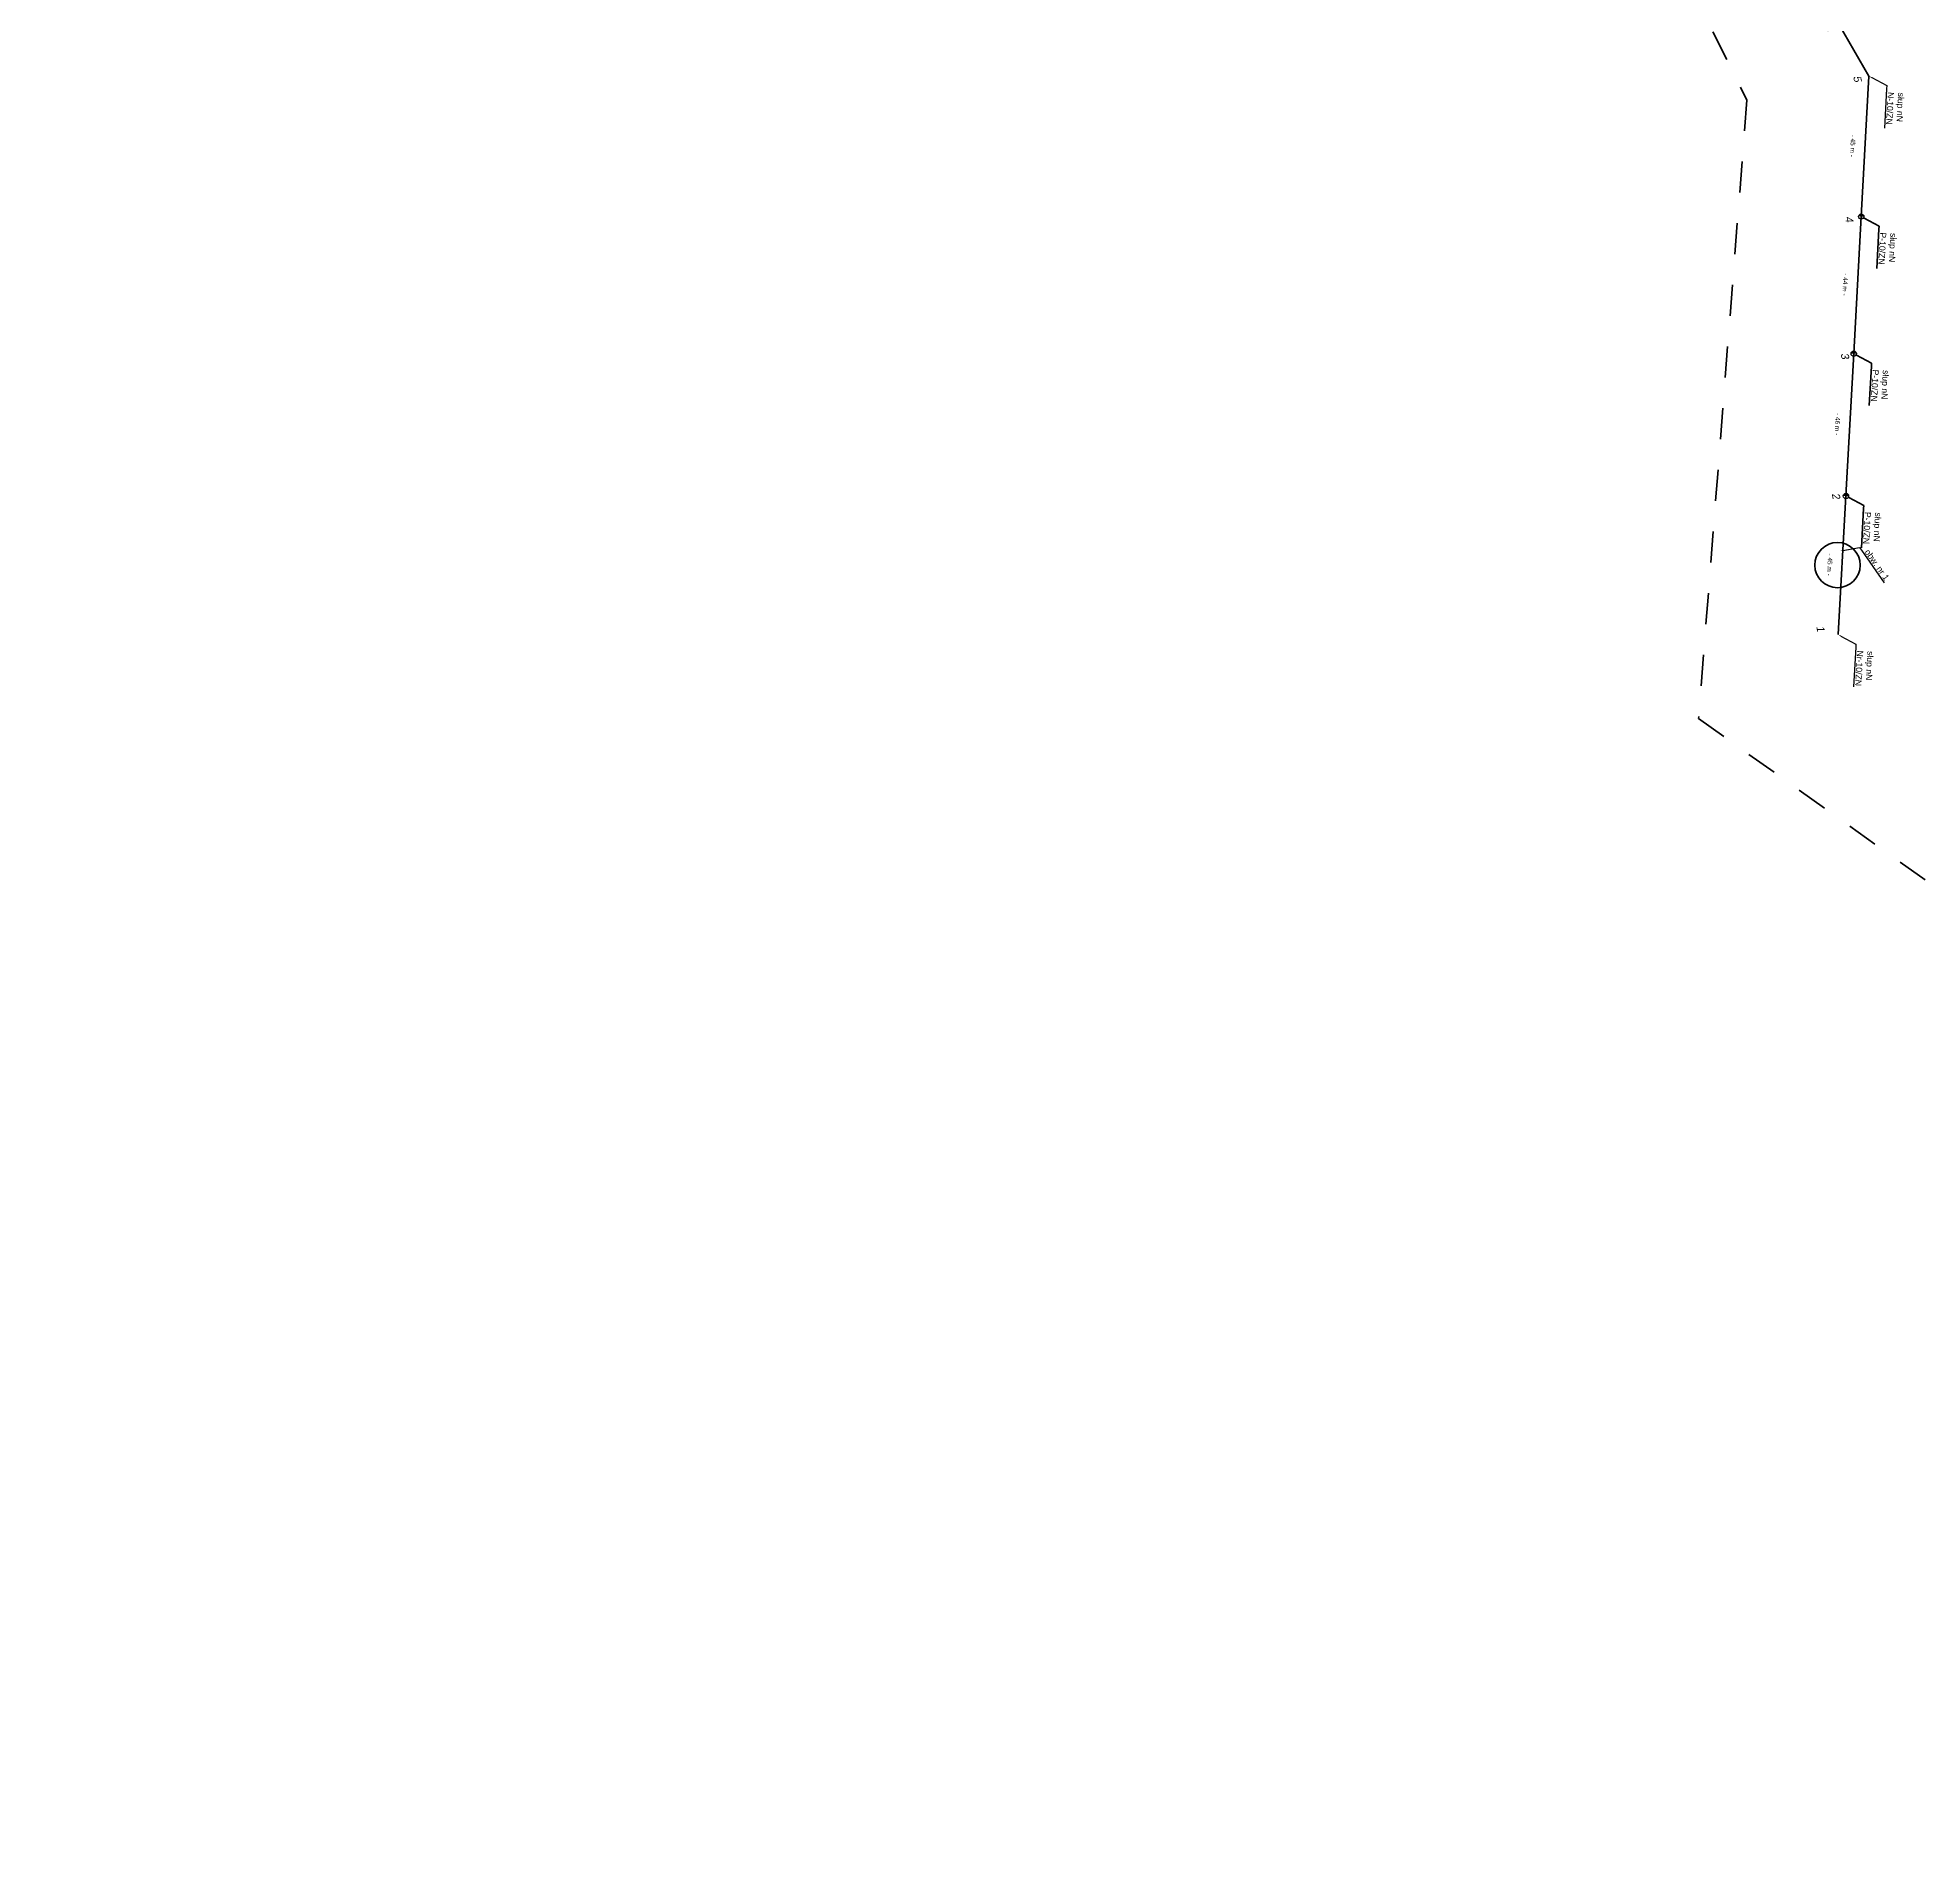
# Model space of a CAD drawing. Header units: millimetres. Extents: x 7544082 to 7550437, y 5805495 to 5809135.
# Drawn here: x 7546707 to 7547317, y 5806214 to 5806802 of the extents above; entities that cross this region are included whole.
import ezdxf
from ezdxf import colors
from ezdxf.entities.mleader import LeaderData, LeaderLine
from ezdxf.math import Vec2, Vec3

# ---------------------------------------------------------------- set-up
doc = ezdxf.new("R2010")
doc.units = ezdxf.units.MM
doc.linetypes.add('4002', pattern=[2, 1, -1])
doc.layers.add('!tele', color=30, linetype='Continuous', lineweight=50, plot=False)
for name, color, linetype, lineweight in [('!trafo', 6, '4002', 50), ('_numery', 7, 'Continuous', 40), ('_PRZEWIESZENIA', 6, 'Continuous', 50)]:
    doc.layers.add(name, color=color, linetype=linetype, lineweight=lineweight)
doc.layers.add('_MM opisy', color=7, linetype='Continuous')
doc.layers.add('_MM slupy', color=5, linetype='Continuous')
doc.layers.add('DIM', color=7, linetype='Continuous', plot=False)
doc.styles.get("Standard").update_dxf_attribs({"font": 'arial.ttf'})
doc.dimstyles.new('opis linie', dxfattribs={"dimtxt": 1.5, "dimasz": 0.18, "dimexe": 0.18, "dimexo": 0.0625, "dimgap": 2.5, "dimtad": 4, "dimdec": 0, "dimzin": 0, "dimdsep": 46, "dimtxsty": 'Standard', "dimcen": 0.09, "dimse1": 1, "dimse2": 1, "dimsd1": 1, "dimsd2": 1, "dimclrt": 256, "dimadec": 0, "dimazin": 0, "dimtfac": 1, "dimtdec": 0, "dimtofl": 0, "dimtmove": 0, "dimatfit": 3, "dimfxl": 1, "dimtfill": 1, "dimtolj": 1, "dimtzin": 0, "dimarcsym": 0})

# ---------------------------------------------------------------- blocks, each defined once
blk = doc.blocks.new('ZN')
at = {"layer": '_MM slupy', "transparency": 33554687}
h = blk.add_hatch(color=256, dxfattribs=at)
h.dxf.hatch_style = 1
h.paths.add_polyline_path([(0, -0.86), (0, 0.86, 1)])
at = {"layer": '_MM slupy'}
blk.add_circle((0, 0), 0.857, dxfattribs=at)
blk = doc.blocks.new('*D317')
at = {"layer": 'Defpoints', "color": 0}
for p in [(7547276.64, 5806829.05), (7547298.67, 5806789.35), (7547299.32, 5806789.72)]:
    blk.add_point(p, dxfattribs=at)
at = {"layer": 'DIM', "insert": (7547284.51, 5806807.38), "char_height": 1.5, "attachment_point": 5, "rotation": 299.9622, "bg_fill": 3, "box_fill_scale": 1.1, "bg_fill_color": 9, "bg_fill_true_color": 13158600, "bg_fill_transparency": 0}
blk.add_mtext('\\A1;- 45 m -', dxfattribs=at)
blk = doc.blocks.new('*D379')
at = {"layer": 'Defpoints', "color": 0}
for p in [(7547299.32, 5806789.68), (7547296.09, 5806744.36), (7547296.84, 5806744.32)]:
    blk.add_point(p, dxfattribs=at)
at = {"layer": 'DIM', "insert": (7547294.07, 5806767.22), "char_height": 1.5, "attachment_point": 5, "rotation": 266.86762, "bg_fill": 3, "box_fill_scale": 1.1, "bg_fill_color": 9, "bg_fill_true_color": 13158600, "bg_fill_transparency": 0}
blk.add_mtext('\\A1;- 45 m -', dxfattribs=at)
blk = doc.blocks.new('*D380')
at = {"layer": 'Defpoints', "color": 0}
for p in [(7547296.84, 5806744.32), (7547293.66, 5806700.02), (7547294.41, 5806699.98)]:
    blk.add_point(p, dxfattribs=at)
at = {"layer": 'DIM', "insert": (7547291.63, 5806722.37), "char_height": 1.5, "attachment_point": 5, "rotation": 266.86762, "bg_fill": 3, "box_fill_scale": 1.1, "bg_fill_color": 9, "bg_fill_true_color": 13158600, "bg_fill_transparency": 0}
blk.add_mtext('\\A1;- 44 m -', dxfattribs=at)
blk = doc.blocks.new('*D381')
at = {"layer": 'Defpoints', "color": 0}
for p in [(7547294.41, 5806699.98), (7547291.14, 5806653.99), (7547291.89, 5806653.95)]:
    blk.add_point(p, dxfattribs=at)
at = {"layer": 'DIM', "insert": (7547289.14, 5806677.18), "char_height": 1.5, "attachment_point": 5, "rotation": 266.86762, "bg_fill": 3, "box_fill_scale": 1.1, "bg_fill_color": 9, "bg_fill_true_color": 13158600, "bg_fill_transparency": 0}
blk.add_mtext('\\A1;- 46 m -', dxfattribs=at)
blk = doc.blocks.new('*D382')
at = {"layer": 'Defpoints', "color": 0}
for p in [(7547291.89, 5806653.95), (7547288.65, 5806609.17), (7547289.39, 5806609.13)]:
    blk.add_point(p, dxfattribs=at)
at = {"layer": 'DIM', "insert": (7547286.64, 5806631.76), "char_height": 1.5, "attachment_point": 5, "rotation": 266.81341, "bg_fill": 3, "box_fill_scale": 1.1, "bg_fill_color": 9, "bg_fill_true_color": 13158600, "bg_fill_transparency": 0}
blk.add_mtext('\\A1;- 45 m -', dxfattribs=at)
blk = doc.blocks.new('q')
at = {"layer": '_MM slupy'}
blk.add_blockref('ZN', (0, 0), dxfattribs=at)
at = {"layer": '_MM opisy'}
ml = blk.add_multileader_mtext('Standard', dxfattribs=at)
ml.set_content('\\pxql;słup nN\\PP-10/ZN', color=256)
ml.set_leader_properties()
ml.build(insert=Vec2(0, 0))
ml.multileader.update_dxf_attribs({"has_text_frame": 1, "text_left_attachment_type": 5, "text_right_attachment_type": 5, "dogleg_length": 1, "arrow_head_size": 1})
ctx = ml.context
ctx.base_point, ctx.char_height, ctx.arrow_head_size, ctx.landing_gap_size, ctx.plane_origin = Vec3(3.75, 5.9), 2, 1, 1, Vec3(1.72, -1.42)
ctx.left_attachment, ctx.right_attachment = 5, 5
notes = []
notes.append((ctx, [(0, (1, 1, 0), (2.75, 5.9), (1, 0), 1, [(0, [(0, 0), (2.75, 5.9)], 0, [])])]))
ctx.mtext.insert, ctx.mtext.flow_direction = Vec3(4.75, 11.7), 5
ctx.mtext.has_bg_fill, ctx.mtext.bg_color, ctx.mtext.bg_scale_factor, ctx.mtext.bg_transparency, ctx.mtext.use_window_bg_color = 1, -1023410175, 1, 0, 1
for ctx, leaders in notes:
    for number, flags, end, landing, length, lines in leaders:
        leader = LeaderData()
        leader.index, (leader.has_last_leader_line, leader.has_dogleg_vector, leader.attachment_direction) = number, flags
        leader.last_leader_point, leader.dogleg_vector, leader.dogleg_length = Vec3(end), Vec3(landing), length
        for number, points, colour, breaks in lines:
            line = LeaderLine()
            line.index, line.vertices, line.color, line.breaks = number, Vec3.list(points), colors.encode_raw_color(colour), breaks
            leader.lines.append(line)
        ctx.leaders.append(leader)

msp = doc.modelspace()

# ---------------------------------------------------------------- linework, layer by layer
at = {"layer": '!tele', "elevation": 128.39}
for points in [[(7546753, 5807364.54), (7546789.8, 5807342.99), (7546826.37, 5807322.07), (7546858.1, 5807303.47), (7546890.33, 5807282.98), (7546919.55, 5807253.69), (7546951.96, 5807219.03), (7546982.28, 5807186.48), (7547015.93, 5807152.6), (7547051.12, 5807122.23), (7547086.27, 5807093.58), (7547120.66, 5807066), (7547158.85, 5807035.02), (7547173.19, 5807009.18), (7547193.07, 5806974.33), (7547210.83, 5806943.6), (7547227.68, 5806914.28), (7547251.74, 5806872.22), (7547276.64, 5806829.05), (7547299.32, 5806789.72), (7547299.32, 5806789.68)], [(7547299.32, 5806789.68), (7547296.84, 5806744.32), (7547294.41, 5806699.98), (7547291.89, 5806653.95), (7547289.39, 5806609.13)]]:
    msp.add_lwpolyline(points, dxfattribs=at)
at = {"layer": '!trafo', "ltscale": 10}
msp.add_lwpolyline([(7546747.54, 5807433.55), (7546707.13, 5807334.94), (7547051.46, 5807071.49), (7547150.64, 5807000.95), (7547259.86, 5806782.01), (7547244.22, 5806581.99), (7547760.47, 5806214.35), (7547791.76, 5806291.46), (7547331.38, 5806646.8), (7547319.09, 5806843.46), (7547208.46, 5807050.19), (7546929.11, 5807322.84)], close=True, dxfattribs=at)

# ---------------------------------------------------------------- next in the draw order: block references
at = {"layer": '!tele'}
for p, rotation in [((7547296.84, 5806744.32), 266.8676185317591), ((7547294.41, 5806699.98), 266.8676185321074), ((7547291.89, 5806653.95), 266.8134115662842)]:
    msp.add_blockref('q', p, dxfattribs=dict(at, rotation=rotation))

# ---------------------------------------------------------------- next in the draw order: leaders
at = {"layer": '_MM opisy'}
ml = msp.add_multileader_mtext('Standard', dxfattribs=at)
ml.set_content('\\pxql;słup nN\\PN-10/ZN', color=256)
ml.set_leader_properties()
ml.build(insert=Vec2(0, 0))
ml.multileader.update_dxf_attribs({"has_text_frame": 1, "text_left_attachment_type": 5, "text_right_attachment_type": 5, "dogleg_length": 1, "arrow_head_size": 1})
ctx = ml.context
ctx.base_point, ctx.char_height, ctx.arrow_head_size, ctx.landing_gap_size, ctx.plane_origin, ctx.plane_x_axis, ctx.plane_y_axis = Vec3(7547305.01, 5806785.65), 2, 1, 1, Vec3(7547297.81, 5806788.08), Vec3(-0.054643, -0.998506), Vec3(0.998506, -0.054643)
ctx.left_attachment, ctx.right_attachment = 5, 5
notes = []
notes.append((ctx, [(0, (1, 1, 0), (7547305.06, 5806786.65), (-0.054643, -0.998506), 1, [(0, [(7547299.32, 5806789.72), (7547305.06, 5806786.65)], 0, [])])]))
ctx.mtext.insert, ctx.mtext.text_direction, ctx.mtext.flow_direction = Vec3(7547310.75, 5806784.33), Vec3(-0.054643, -0.998506), 5
ctx.mtext.has_bg_fill, ctx.mtext.bg_color, ctx.mtext.bg_scale_factor, ctx.mtext.bg_transparency, ctx.mtext.use_window_bg_color = 1, -1023410175, 1, 0, 1
ml = msp.add_multileader_mtext('Standard', dxfattribs=at)
ml.set_content('\\pxql;słup nN\\PNr-10/ZN', color=256)
ml.set_leader_properties()
ml.build(insert=Vec2(0, 0))
ml.multileader.update_dxf_attribs({"has_text_frame": 1, "text_left_attachment_type": 5, "text_right_attachment_type": 5, "dogleg_length": 1, "arrow_head_size": 1})
ctx = ml.context
ctx.base_point, ctx.char_height, ctx.arrow_head_size, ctx.landing_gap_size, ctx.plane_origin, ctx.plane_x_axis, ctx.plane_y_axis = Vec3(7547295.08, 5806605.05), 2, 1, 1, Vec3(7547287.88, 5806607.49), Vec3(-0.055588, -0.998454), Vec3(0.998454, -0.055588)
ctx.left_attachment, ctx.right_attachment = 5, 5
notes.append((ctx, [(0, (1, 1, 0), (7547295.13, 5806606.05), (-0.055588, -0.998454), 1, [(0, [(7547289.39, 5806609.13), (7547295.13, 5806606.05)], 0, [])])]))
ctx.mtext.insert, ctx.mtext.text_direction, ctx.mtext.flow_direction = Vec3(7547300.82, 5806603.73), Vec3(-0.055588, -0.998454), 5
ctx.mtext.has_bg_fill, ctx.mtext.bg_color, ctx.mtext.bg_scale_factor, ctx.mtext.bg_transparency, ctx.mtext.use_window_bg_color = 1, -1023410175, 1, 0, 1
for ctx, leaders in notes:
    for number, flags, end, landing, length, lines in leaders:
        leader = LeaderData()
        leader.index, (leader.has_last_leader_line, leader.has_dogleg_vector, leader.attachment_direction) = number, flags
        leader.last_leader_point, leader.dogleg_vector, leader.dogleg_length = Vec3(end), Vec3(landing), length
        for number, points, colour, breaks in lines:
            line = LeaderLine()
            line.index, line.vertices, line.color, line.breaks = number, Vec3.list(points), colors.encode_raw_color(colour), breaks
            leader.lines.append(line)
        ctx.leaders.append(leader)

# ---------------------------------------------------------------- next in the draw order: dimensions: what is measured, and where the dimension line sits
at = {"layer": 'DIM'}
dim = msp.add_aligned_dim(p1=(7547276.64, 5806829.05), p2=(7547299.32, 5806789.72), distance=-0.75, dimstyle='opis linie', override={"dimpost": '- <> m -'}, dxfattribs=at)
dim.commit()
dim.dimension.update_dxf_attribs({"geometry": '*D317', "text_midpoint": (7547284.51, 5806807.38)})

# ---------------------------------------------------------------- next in the draw order: leaders
at = {"layer": '_MM opisy', "color": 1}
ml = msp.add_multileader_mtext('Standard', dxfattribs=at)
ml.set_content('\\pxql;obw. nr 1', color=1)
ml.set_leader_properties()
ml.build(insert=Vec2(0, 0))
ml.multileader.update_dxf_attribs({"has_text_frame": 1, "text_left_attachment_type": 5, "text_right_attachment_type": 5, "dogleg_length": 1, "arrow_head_size": 1})
ctx = ml.context
ctx.base_point, ctx.char_height, ctx.arrow_head_size, ctx.landing_gap_size, ctx.plane_origin, ctx.plane_x_axis, ctx.plane_y_axis = Vec3(7547296.88, 5806636.42), 2, 1, 1, Vec3(7547289.71, 5806633.89), Vec3(0.573356, -0.819306), Vec3(0.819306, 0.573356)
ctx.left_attachment, ctx.right_attachment = 5, 5
notes = []
notes.append((ctx, [(0, (1, 1, 0), (7547296.3, 5806637.24), (0.573356, -0.819306), 1, [(0, [(7547289.89, 5806636.11), (7547296.3, 5806637.24)], 0, [])])]))
ctx.mtext.insert, ctx.mtext.text_direction, ctx.mtext.flow_direction = Vec3(7547299.45, 5806637), Vec3(0.573356, -0.819306), 5
ctx.mtext.has_bg_fill, ctx.mtext.bg_color, ctx.mtext.bg_scale_factor, ctx.mtext.bg_transparency, ctx.mtext.use_window_bg_color = 1, -1023410175, 1, 0, 1
for ctx, leaders in notes:
    for number, flags, end, landing, length, lines in leaders:
        leader = LeaderData()
        leader.index, (leader.has_last_leader_line, leader.has_dogleg_vector, leader.attachment_direction) = number, flags
        leader.last_leader_point, leader.dogleg_vector, leader.dogleg_length = Vec3(end), Vec3(landing), length
        for number, points, colour, breaks in lines:
            line = LeaderLine()
            line.index, line.vertices, line.color, line.breaks = number, Vec3.list(points), colors.encode_raw_color(colour), breaks
            leader.lines.append(line)
        ctx.leaders.append(leader)

# ---------------------------------------------------------------- next in the draw order: dimensions: what is measured, and where the dimension line sits
at = {"layer": 'DIM'}
dim = msp.add_aligned_dim(p1=(7547299.32, 5806789.68), p2=(7547296.84, 5806744.32), distance=-0.75, dimstyle='opis linie', override={"dimpost": '- <> m -'}, dxfattribs=at)
dim.commit()
dim.dimension.update_dxf_attribs({"geometry": '*D379', "text_midpoint": (7547294.07, 5806767.22)})

# ---------------------------------------------------------------- next in the draw order: texts
at = {"layer": '_numery', "oblique": 10}
msp.add_text('5', height=2.5, rotation=281.07257, dxfattribs=at).set_placement((7547294.21, 5806789.6))

# ---------------------------------------------------------------- next in the draw order: dimensions: what is measured, and where the dimension line sits
at = {"layer": 'DIM'}
dim = msp.add_aligned_dim(p1=(7547296.84, 5806744.32), p2=(7547294.41, 5806699.98), distance=-0.75, dimstyle='opis linie', override={"dimpost": '- <> m -'}, dxfattribs=at)
dim.commit()
dim.dimension.update_dxf_attribs({"geometry": '*D380', "text_midpoint": (7547291.63, 5806722.37)})

# ---------------------------------------------------------------- next in the draw order: texts
at = {"layer": '_numery', "oblique": 10}
msp.add_text('4', height=2.5, rotation=281.07257, dxfattribs=at).set_placement((7547291.54, 5806744.2))

# ---------------------------------------------------------------- next in the draw order: dimensions: what is measured, and where the dimension line sits
at = {"layer": 'DIM'}
dim = msp.add_aligned_dim(p1=(7547294.41, 5806699.98), p2=(7547291.89, 5806653.95), distance=-0.75, dimstyle='opis linie', override={"dimpost": '- <> m -'}, dxfattribs=at)
dim.commit()
dim.dimension.update_dxf_attribs({"geometry": '*D381', "text_midpoint": (7547289.14, 5806677.18)})

# ---------------------------------------------------------------- next in the draw order: texts
at = {"layer": '_numery', "oblique": 10}
msp.add_text('3', height=2.5, rotation=281.07257, dxfattribs=at).set_placement((7547290.16, 5806699.98))

# ---------------------------------------------------------------- next in the draw order: dimensions: what is measured, and where the dimension line sits
at = {"layer": 'DIM'}
dim = msp.add_aligned_dim(p1=(7547291.89, 5806653.95), p2=(7547289.39, 5806609.13), distance=-0.75, dimstyle='opis linie', override={"dimpost": '- <> m -'}, dxfattribs=at)
dim.commit()
dim.dimension.update_dxf_attribs({"geometry": '*D382', "text_midpoint": (7547286.64, 5806631.76)})

# ---------------------------------------------------------------- next in the draw order: linework, layer by layer
at = {"layer": '_PRZEWIESZENIA', "color": 3}
msp.add_circle((7547289.15, 5806631.59, 122.55), 7.32, dxfattribs=at)

# ---------------------------------------------------------------- next in the draw order: texts
at = {"layer": '_numery', "oblique": 10}
for s, p in [('2', (7547287.28, 5806654.69)), ('1', (7547282.27, 5806611.76))]:
    msp.add_text(s, height=2.5, rotation=281.07257, dxfattribs=at).set_placement(p)

doc.saveas('drawing.dxf')
